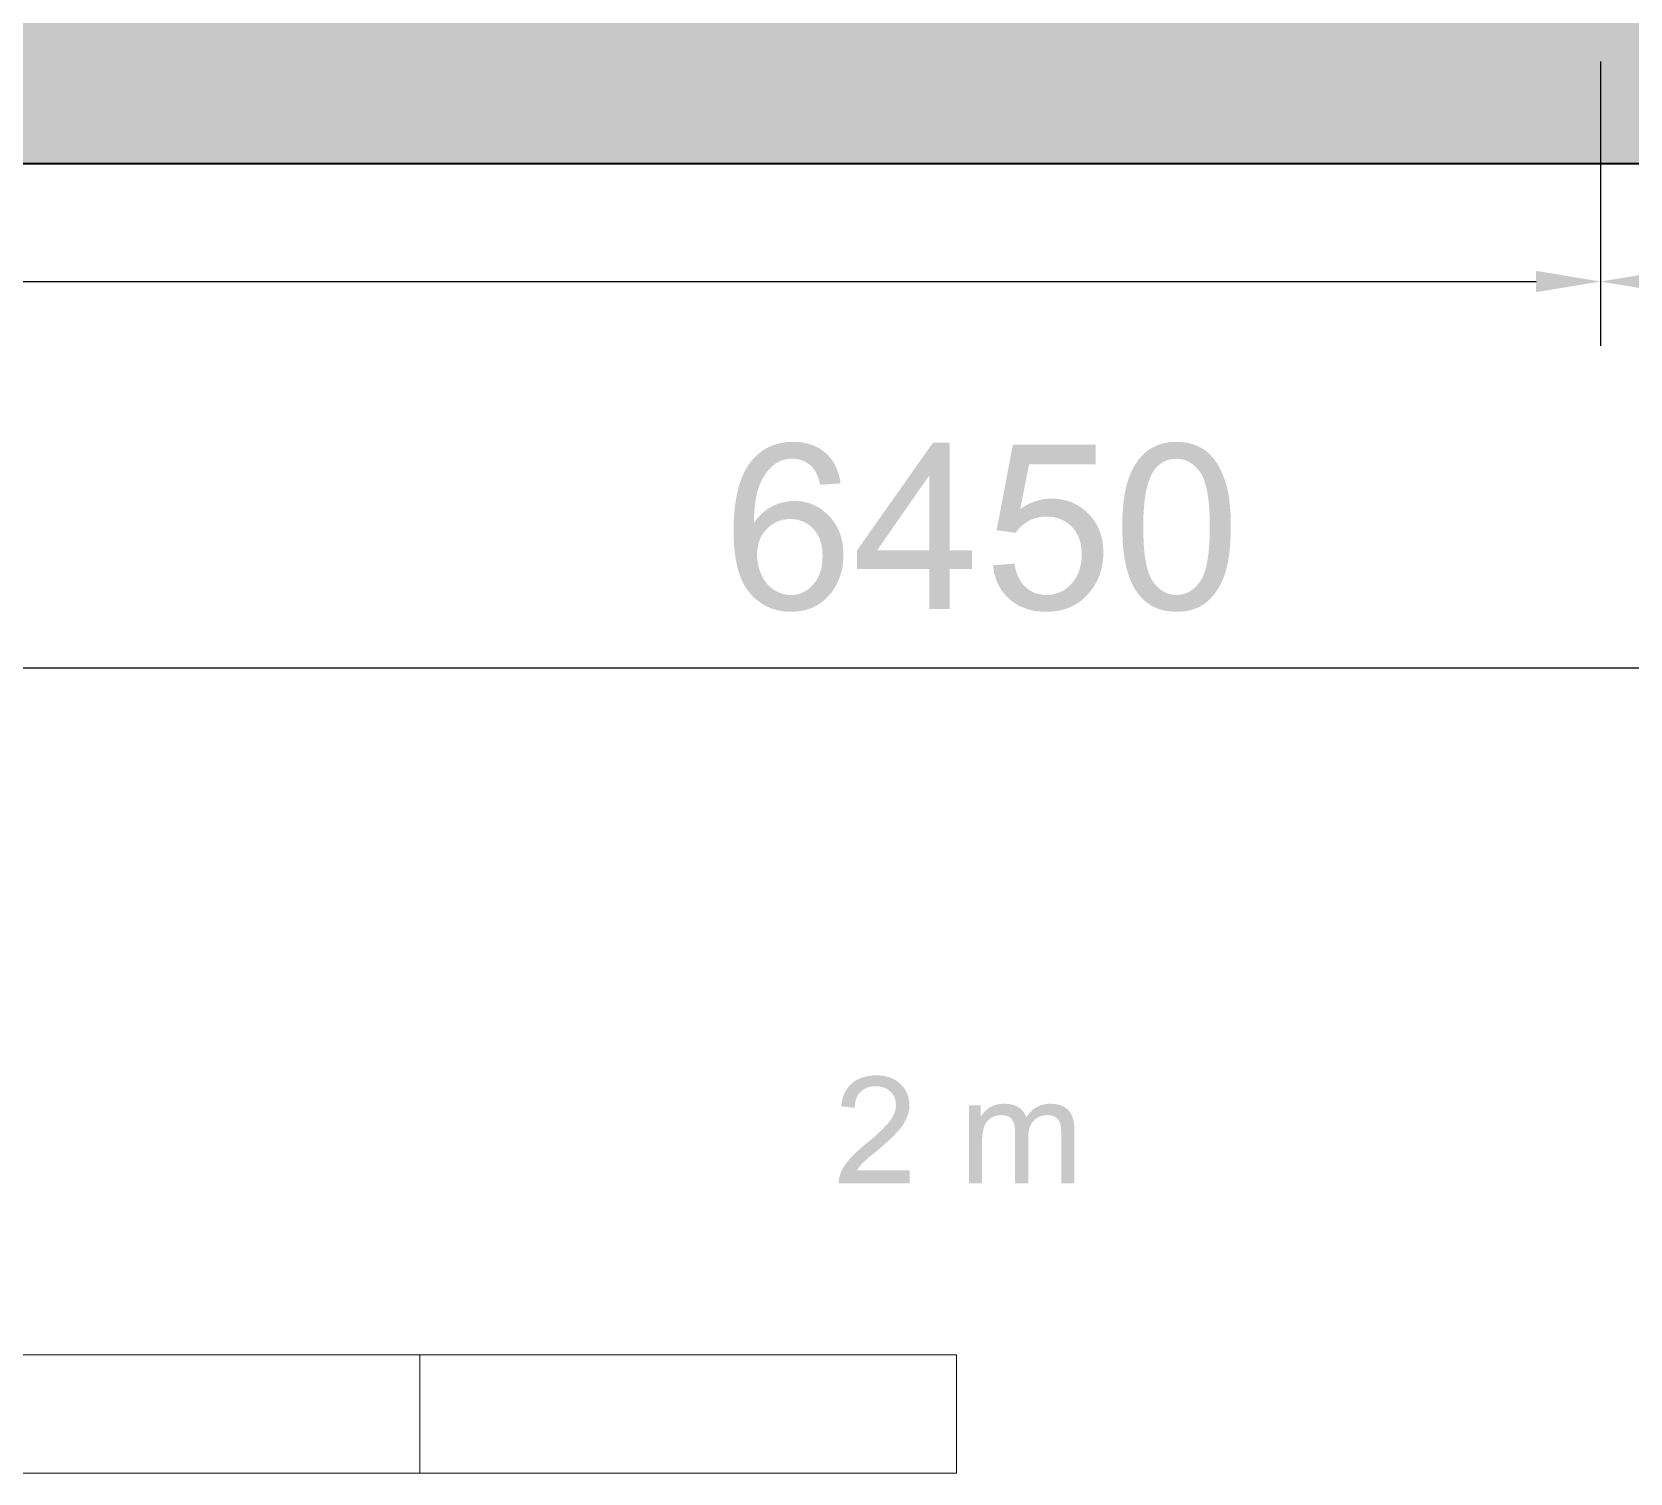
# Model space of a CAD drawing. Header units: millimetres. Extents: x -1336 to 24201, y -1370 to 16142.
# Drawn here: x 2339 to 3828, y -1370 to -28 of the extents above; entities that cross this region are included whole.
import ezdxf

# ---------------------------------------------------------------- set-up
doc = ezdxf.new("R2010")
doc.units = ezdxf.units.MM
for name, color, linetype, lineweight in [('A-ANNO-TEXT', 7, 'Continuous', 13), ('A-DIMS-MM', 7, 'Continuous', 13), ('A-ELEVATION', 7, 'Continuous', 13), ('A-WALL-EXIST', 7, 'Continuous', 35)]:
    doc.layers.add(name, color=color, linetype=linetype, lineweight=lineweight)

msp = doc.modelspace()

# ---------------------------------------------------------------- hatches: boundary and pattern name
at = {"layer": 'A-ANNO-TEXT'}
h = msp.add_hatch(color=7, dxfattribs=at)
h.paths.add_polyline_path([(3156.4, -1100), (3090.2, -1100), (3090.2, -1098.9), (3090.3, -1097.9), (3090.4, -1096.8), (3090.5, -1095.8), (3090.8, -1094.7), (3091, -1093.6), (3091.3, -1092.6), (3091.7, -1091.5), (3092, -1090.4), (3092.5, -1089.3), (3093, -1088.3), (3093.5, -1087.2), (3094.1, -1086.1), (3094.7, -1085), (3095.4, -1084), (3096.1, -1082.9), (3096.9, -1081.8), (3097.7, -1080.6), (3098.7, -1079.5), (3099.7, -1078.3), (3100.8, -1077), (3101.9, -1075.8), (3103.2, -1074.5), (3104.5, -1073.1), (3106, -1071.8), (3107.5, -1070.3), (3109, -1068.9), (3110.7, -1067.4), (3112.4, -1065.9), (3114.3, -1064.4), (3116.2, -1062.8), (3118.1, -1061.2), (3120.6, -1059.2), (3123, -1057.2), (3125.3, -1055.1), (3127.5, -1053.1), (3129.7, -1051), (3131.8, -1048.9), (3133.8, -1046.7), (3135.8, -1044.6), (3136.8, -1043.5), (3137.6, -1042.4), (3138.5, -1041.3), (3139.2, -1040.2), (3139.9, -1039.1), (3140.6, -1038), (3141.1, -1036.9), (3141.6, -1035.9), (3142.1, -1034.8), (3142.5, -1033.7), (3142.8, -1032.6), (3143.1, -1031.5), (3143.3, -1030.4), (3143.5, -1029.3), (3143.6, -1028.2), (3143.6, -1027.1), (3143.6, -1026.1), (3143.5, -1025.2), (3143.4, -1024.3), (3143.3, -1023.5), (3143.1, -1022.6), (3142.8, -1021.8), (3142.6, -1021), (3142.2, -1020.2), (3141.9, -1019.4), (3141.5, -1018.6), (3141.1, -1017.9), (3140.6, -1017.2), (3140.1, -1016.5), (3139.5, -1015.8), (3138.9, -1015.2), (3138.2, -1014.6), (3137.6, -1014), (3136.9, -1013.4), (3136.1, -1012.9), (3135.4, -1012.4), (3134.6, -1012), (3133.8, -1011.5), (3133, -1011.2), (3132.2, -1010.9), (3131.3, -1010.6), (3130.4, -1010.3), (3129.5, -1010.1), (3128.6, -1009.9), (3127.7, -1009.8), (3126.7, -1009.7), (3125.7, -1009.6), (3124.7, -1009.6), (3123.7, -1009.6), (3122.7, -1009.7), (3121.7, -1009.8), (3120.7, -1009.9), (3119.8, -1010.1), (3118.9, -1010.3), (3118, -1010.6), (3117.1, -1010.9), (3116.2, -1011.2), (3115.4, -1011.6), (3114.6, -1012), (3113.8, -1012.5), (3113, -1013), (3112.3, -1013.5), (3111.6, -1014.1), (3110.8, -1014.7), (3110.2, -1015.4), (3109.5, -1016), (3108.9, -1016.8), (3108.4, -1017.6), (3107.9, -1018.4), (3107.4, -1019.2), (3107, -1020.1), (3106.6, -1021), (3106.3, -1022), (3106, -1023), (3105.8, -1024.1), (3105.6, -1025.1), (3105.4, -1026.3), (3105.3, -1027.4), (3105.2, -1028.6), (3105.2, -1029.9), (3092.6, -1028.4), (3092.7, -1026.7), (3093, -1025), (3093.3, -1023.4), (3093.6, -1021.8), (3094, -1020.3), (3094.5, -1018.8), (3095, -1017.4), (3095.6, -1016), (3096.3, -1014.7), (3097, -1013.5), (3097.8, -1012.3), (3098.6, -1011.1), (3099.5, -1010), (3100.5, -1008.9), (3101.5, -1007.9), (3102.6, -1007), (3103.7, -1006.1), (3104.8, -1005.2), (3106, -1004.4), (3107.3, -1003.7), (3108.5, -1003), (3109.8, -1002.4), (3111.2, -1001.9), (3112.6, -1001.4), (3114, -1000.9), (3115.5, -1000.6), (3116.9, -1000.2), (3118.5, -1000), (3120, -999.8), (3121.6, -999.6), (3123.3, -999.6), (3125, -999.5), (3126.8, -999.6), (3128.5, -999.6), (3130.3, -999.8), (3131.9, -1000), (3133.5, -1000.3), (3135.1, -1000.7), (3136.6, -1001.1), (3138.1, -1001.6), (3139.5, -1002.1), (3140.8, -1002.7), (3142.1, -1003.4), (3143.4, -1004.1), (3144.6, -1004.9), (3145.8, -1005.8), (3146.9, -1006.7), (3147.9, -1007.7), (3148.9, -1008.7), (3149.8, -1009.8), (3150.7, -1010.8), (3151.5, -1012), (3152.3, -1013.1), (3152.9, -1014.3), (3153.5, -1015.5), (3154.1, -1016.7), (3154.6, -1017.9), (3155, -1019.2), (3155.3, -1020.5), (3155.6, -1021.8), (3155.9, -1023.1), (3156, -1024.5), (3156.1, -1025.9), (3156.1, -1027.4), (3156.1, -1028.6), (3156, -1029.8), (3155.9, -1031), (3155.7, -1032.2), (3155.5, -1033.4), (3155.2, -1034.6), (3154.8, -1035.8), (3154.4, -1037), (3153.9, -1038.2), (3153.4, -1039.5), (3152.9, -1040.7), (3152.2, -1041.9), (3151.6, -1043.1), (3150.8, -1044.4), (3150.1, -1045.6), (3149.2, -1046.8), (3148.3, -1048.1), (3147.3, -1049.4), (3146.1, -1050.8), (3144.9, -1052.2), (3143.5, -1053.6), (3142.1, -1055.2), (3140.5, -1056.7), (3138.9, -1058.3), (3137.1, -1060), (3135.2, -1061.7), (3133.2, -1063.5), (3131.1, -1065.4), (3128.9, -1067.2), (3126.6, -1069.2), (3124.2, -1071.2), (3121.6, -1073.2), (3120.3, -1074.3), (3119, -1075.3), (3117.8, -1076.4), (3116.7, -1077.4), (3115.6, -1078.4), (3114.5, -1079.4), (3113.5, -1080.3), (3112.6, -1081.3), (3111.7, -1082.2), (3110.9, -1083.1), (3110.2, -1084), (3109.5, -1084.8), (3108.8, -1085.7), (3108.2, -1086.5), (3107.7, -1087.3), (3107.2, -1088.1), (3156.4, -1088.1), (3156.4, -1100)])
h.paths.add_polyline_path([(3309.8, -1100), (3297.5, -1100), (3297.5, -1054.3), (3297.5, -1053.1), (3297.5, -1051.9), (3297.4, -1050.7), (3297.4, -1049.6), (3297.3, -1048.6), (3297.2, -1047.6), (3297, -1046.6), (3296.9, -1045.7), (3296.7, -1044.8), (3296.4, -1043.9), (3296, -1043.1), (3295.6, -1042.3), (3295.2, -1041.5), (3294.6, -1040.8), (3294, -1040), (3293.3, -1039.3), (3292.6, -1038.7), (3291.7, -1038.1), (3290.8, -1037.6), (3289.7, -1037.3), (3288.6, -1037), (3287.3, -1036.7), (3286, -1036.6), (3284.5, -1036.6), (3283.6, -1036.6), (3282.7, -1036.6), (3281.9, -1036.7), (3281, -1036.9), (3280.2, -1037.1), (3279.4, -1037.3), (3278.6, -1037.5), (3277.8, -1037.8), (3277, -1038.2), (3276.3, -1038.5), (3275.5, -1038.9), (3274.8, -1039.4), (3274.1, -1039.9), (3273.4, -1040.4), (3272.7, -1041), (3272, -1041.6), (3271.4, -1042.3), (3270.8, -1043), (3270.2, -1043.7), (3269.7, -1044.5), (3269.3, -1045.4), (3268.8, -1046.3), (3268.4, -1047.2), (3268.1, -1048.2), (3267.8, -1049.3), (3267.5, -1050.4), (3267.3, -1051.5), (3267.1, -1052.7), (3267, -1054), (3266.9, -1055.2), (3266.8, -1056.6), (3266.8, -1058), (3266.8, -1100), (3254.5, -1100), (3254.5, -1052.9), (3254.5, -1051.8), (3254.5, -1050.7), (3254.4, -1049.6), (3254.3, -1048.6), (3254.2, -1047.6), (3254, -1046.7), (3253.9, -1045.8), (3253.7, -1045), (3253.5, -1044.2), (3253.2, -1043.5), (3252.9, -1042.8), (3252.6, -1042.2), (3252.3, -1041.6), (3252, -1041), (3251.6, -1040.5), (3251.2, -1040), (3250.3, -1039.2), (3249.4, -1038.5), (3248.3, -1037.9), (3247.2, -1037.4), (3246, -1037.1), (3244.7, -1036.8), (3243.3, -1036.6), (3241.8, -1036.6), (3240.8, -1036.6), (3239.9, -1036.6), (3238.9, -1036.8), (3238, -1036.9), (3237.1, -1037.1), (3236.3, -1037.3), (3235.4, -1037.6), (3234.6, -1037.9), (3233.8, -1038.3), (3233, -1038.7), (3232.3, -1039.1), (3231.5, -1039.6), (3230.8, -1040.2), (3230.1, -1040.7), (3229.5, -1041.4), (3228.8, -1042), (3228.2, -1042.7), (3227.6, -1043.5), (3227.1, -1044.4), (3226.6, -1045.3), (3226.1, -1046.4), (3225.7, -1047.4), (3225.3, -1048.6), (3225, -1049.8), (3224.7, -1051.2), (3224.5, -1052.5), (3224.2, -1054), (3224.1, -1055.5), (3223.9, -1057.1), (3223.8, -1058.8), (3223.8, -1060.6), (3223.7, -1062.4), (3223.7, -1100), (3211.5, -1100), (3211.5, -1027.6), (3222.5, -1027.6), (3222.5, -1037.7), (3222.8, -1037.7), (3223.7, -1036.3), (3224.7, -1035), (3225.8, -1033.7), (3226.9, -1032.6), (3228.1, -1031.5), (3229.3, -1030.6), (3230.5, -1029.7), (3231.9, -1028.9), (3233.3, -1028.2), (3234.7, -1027.6), (3236.2, -1027.1), (3237.7, -1026.7), (3239.3, -1026.4), (3241, -1026.2), (3242.7, -1026), (3244.4, -1026), (3246.4, -1026), (3248.2, -1026.2), (3250, -1026.4), (3251.7, -1026.8), (3253.3, -1027.2), (3254.8, -1027.8), (3256.2, -1028.4), (3257.5, -1029.2), (3258.8, -1030), (3259.9, -1030.9), (3261, -1032), (3262, -1033.1), (3262.9, -1034.4), (3263.7, -1035.7), (3264.4, -1037.1), (3265, -1038.7), (3266, -1037.1), (3267.1, -1035.7), (3268.2, -1034.4), (3269.4, -1033.1), (3270.6, -1032), (3271.9, -1030.9), (3273.2, -1030), (3274.6, -1029.2), (3276, -1028.4), (3277.5, -1027.8), (3279, -1027.2), (3280.6, -1026.8), (3282.2, -1026.4), (3283.8, -1026.2), (3285.6, -1026), (3287.3, -1026), (3288.7, -1026), (3290, -1026.1), (3291.3, -1026.2), (3292.6, -1026.4), (3293.8, -1026.6), (3295, -1026.8), (3296.1, -1027.2), (3297.2, -1027.5), (3298.2, -1027.9), (3299.2, -1028.4), (3300.1, -1028.9), (3301, -1029.4), (3301.9, -1030), (3302.7, -1030.6), (3303.5, -1031.3), (3304.2, -1032.1), (3304.9, -1032.8), (3305.5, -1033.7), (3306.1, -1034.6), (3306.7, -1035.5), (3307.2, -1036.4), (3307.6, -1037.5), (3308, -1038.5), (3308.4, -1039.6), (3308.7, -1040.8), (3309, -1042), (3309.3, -1043.3), (3309.5, -1044.6), (3309.6, -1045.9), (3309.7, -1047.3), (3309.8, -1048.8), (3309.8, -1050.3), (3309.8, -1100)])
at = {"layer": 'A-DIMS-MM'}
h = msp.add_hatch(color=7, dxfattribs=at)
h.paths.add_polyline_path([(3091.9, -448), (3073, -449.4), (3072.6, -448.1), (3072.3, -446.7), (3071.9, -445.5), (3071.6, -444.2), (3071.2, -443), (3070.8, -441.9), (3070.3, -440.8), (3069.9, -439.8), (3069.4, -438.8), (3069, -437.8), (3068.5, -436.9), (3068, -436.1), (3067.4, -435.3), (3066.9, -434.5), (3066.3, -433.8), (3065.8, -433.2), (3064.8, -432.2), (3063.8, -431.2), (3062.8, -430.4), (3061.7, -429.6), (3060.6, -428.9), (3059.5, -428.2), (3058.3, -427.6), (3057.2, -427), (3056, -426.6), (3054.7, -426.2), (3053.5, -425.8), (3052.2, -425.5), (3050.9, -425.3), (3049.5, -425.1), (3048.1, -425), (3046.7, -425), (3045.6, -425), (3044.5, -425.1), (3043.4, -425.2), (3042.3, -425.3), (3041.3, -425.5), (3040.2, -425.7), (3039.2, -426), (3038.2, -426.3), (3037.2, -426.6), (3036.2, -427), (3035.3, -427.4), (3034.3, -427.9), (3033.4, -428.4), (3032.5, -428.9), (3031.6, -429.5), (3030.8, -430.1), (3029.7, -430.9), (3028.6, -431.8), (3027.5, -432.8), (3026.5, -433.7), (3025.5, -434.8), (3024.6, -435.9), (3023.6, -437), (3022.7, -438.2), (3021.9, -439.4), (3021, -440.6), (3020.2, -442), (3019.4, -443.3), (3018.7, -444.7), (3018, -446.2), (3017.3, -447.7), (3016.6, -449.2), (3016, -450.8), (3015.4, -452.5), (3014.8, -454.3), (3014.3, -456.2), (3013.9, -458.1), (3013.4, -460.2), (3013, -462.3), (3012.7, -464.5), (3012.4, -466.8), (3012.1, -469.1), (3011.8, -471.6), (3011.6, -474.1), (3011.5, -476.7), (3011.3, -479.4), (3011.3, -482.2), (3011.2, -485.1), (3012.1, -483.8), (3013, -482.5), (3013.9, -481.3), (3014.8, -480.2), (3015.8, -479.1), (3016.8, -478), (3017.8, -476.9), (3018.9, -475.9), (3019.9, -475), (3021, -474.1), (3022.1, -473.2), (3023.2, -472.4), (3024.4, -471.6), (3025.6, -470.9), (3026.8, -470.2), (3028, -469.5), (3029.3, -468.9), (3030.5, -468.3), (3031.8, -467.8), (3033.1, -467.3), (3034.3, -466.8), (3035.6, -466.4), (3036.9, -466.1), (3038.2, -465.7), (3039.5, -465.4), (3040.8, -465.2), (3042.1, -464.9), (3043.5, -464.8), (3044.8, -464.6), (3046.1, -464.5), (3047.5, -464.5), (3048.9, -464.5), (3051.2, -464.5), (3053.5, -464.7), (3055.8, -464.9), (3058, -465.3), (3060.2, -465.8), (3062.3, -466.4), (3064.4, -467.1), (3066.5, -468), (3068.5, -468.9), (3070.4, -469.9), (3072.3, -471.1), (3074.2, -472.3), (3076, -473.7), (3077.8, -475.2), (3079.6, -476.8), (3081.3, -478.5), (3082.9, -480.2), (3084.4, -482.1), (3085.8, -484), (3087.1, -486), (3088.3, -488), (3089.4, -490.1), (3090.4, -492.3), (3091.3, -494.5), (3092.1, -496.8), (3092.8, -499.2), (3093.3, -501.6), (3093.8, -504.1), (3094.2, -506.6), (3094.4, -509.2), (3094.6, -511.9), (3094.6, -514.7), (3094.6, -516.5), (3094.5, -518.3), (3094.4, -520.1), (3094.2, -521.8), (3094, -523.6), (3093.8, -525.3), (3093.4, -527), (3093.1, -528.7), (3092.6, -530.4), (3092.2, -532.1), (3091.7, -533.8), (3091.1, -535.4), (3090.5, -537), (3089.8, -538.6), (3089.1, -540.2), (3088.3, -541.8), (3087.5, -543.3), (3086.7, -544.8), (3085.8, -546.3), (3084.9, -547.7), (3084, -549), (3083, -550.4), (3081.9, -551.6), (3080.9, -552.9), (3079.8, -554), (3078.6, -555.2), (3077.5, -556.2), (3076.3, -557.3), (3075, -558.3), (3073.7, -559.2), (3072.4, -560.1), (3071.1, -561), (3069.7, -561.8), (3068.3, -562.5), (3066.8, -563.2), (3065.4, -563.9), (3063.9, -564.5), (3062.4, -565), (3060.9, -565.5), (3059.3, -566), (3057.8, -566.4), (3056.2, -566.7), (3054.5, -567), (3052.9, -567.2), (3051.2, -567.4), (3049.5, -567.5), (3047.8, -567.6), (3046.1, -567.6), (3043.2, -567.6), (3040.3, -567.4), (3037.5, -567), (3034.8, -566.5), (3032.1, -565.9), (3029.5, -565.2), (3027, -564.3), (3024.5, -563.3), (3022.1, -562.1), (3019.8, -560.8), (3017.5, -559.4), (3015.4, -557.8), (3013.2, -556.1), (3011.2, -554.2), (3009.2, -552.3), (3007.3, -550.1), (3006.4, -549), (3005.5, -547.9), (3004.6, -546.7), (3003.8, -545.4), (3003, -544.1), (3002.2, -542.8), (3001.5, -541.4), (3000.7, -540), (3000, -538.5), (2999.4, -537), (2998.8, -535.4), (2998.2, -533.8), (2997.6, -532.2), (2997, -530.5), (2996.5, -528.8), (2996, -527), (2995.6, -525.2), (2995.2, -523.3), (2994.8, -521.4), (2994.4, -519.4), (2994.1, -517.4), (2993.8, -515.4), (2993.5, -513.3), (2993.2, -511.1), (2993, -509), (2992.8, -506.7), (2992.7, -504.5), (2992.5, -502.2), (2992.4, -499.8), (2992.3, -497.4), (2992.3, -495), (2992.3, -492.5), (2992.3, -489.7), (2992.4, -486.9), (2992.4, -484.3), (2992.5, -481.6), (2992.7, -479), (2992.9, -476.5), (2993.1, -474), (2993.3, -471.5), (2993.6, -469.1), (2993.9, -466.8), (2994.3, -464.5), (2994.6, -462.2), (2995, -460), (2995.5, -457.8), (2995.9, -455.7), (2996.4, -453.7), (2997, -451.6), (2997.5, -449.7), (2998.1, -447.8), (2998.8, -445.9), (2999.4, -444.1), (3000.1, -442.3), (3000.9, -440.5), (3001.6, -438.9), (3002.4, -437.2), (3003.2, -435.6), (3004.1, -434.1), (3005, -432.6), (3005.9, -431.2), (3006.9, -429.8), (3007.9, -428.4), (3008.9, -427.1), (3010.7, -425), (3012.7, -423), (3014.7, -421.1), (3016.8, -419.4), (3018.9, -417.8), (3021.2, -416.3), (3023.5, -415), (3025.9, -413.8), (3028.4, -412.8), (3030.9, -411.9), (3033.6, -411.1), (3036.3, -410.5), (3039.1, -410), (3041.9, -409.6), (3044.9, -409.4), (3047.9, -409.4), (3050.2, -409.4), (3052.4, -409.5), (3054.5, -409.7), (3056.6, -410), (3058.7, -410.4), (3060.7, -410.8), (3062.6, -411.3), (3064.5, -411.9), (3066.4, -412.6), (3068.2, -413.4), (3069.9, -414.2), (3071.6, -415.1), (3073.3, -416.1), (3074.9, -417.2), (3076.4, -418.4), (3077.9, -419.6), (3079.3, -420.9), (3080.7, -422.3), (3081.9, -423.7), (3083.1, -425.2), (3084.3, -426.8), (3085.3, -428.4), (3086.3, -430.1), (3087.2, -431.8), (3088.1, -433.6), (3088.8, -435.5), (3089.5, -437.4), (3090.1, -439.4), (3090.7, -441.5), (3091.2, -443.6), (3091.6, -445.7), (3091.9, -448)])
h.paths.add_polyline_path([(3014.2, -514.8), (3014.2, -517.2), (3014.4, -519.6), (3014.8, -522), (3015.2, -524.4), (3015.8, -526.7), (3016.5, -529.1), (3017.4, -531.3), (3018.4, -533.6), (3018.9, -534.7), (3019.4, -535.8), (3020, -536.8), (3020.6, -537.8), (3021.3, -538.8), (3022, -539.7), (3022.6, -540.6), (3023.4, -541.5), (3024.1, -542.4), (3024.9, -543.2), (3025.7, -543.9), (3026.5, -544.7), (3027.3, -545.4), (3028.2, -546), (3029.1, -546.7), (3030, -547.3), (3031.9, -548.4), (3033.8, -549.3), (3035.8, -550.2), (3037.7, -550.8), (3039.7, -551.3), (3041.7, -551.7), (3043.7, -551.9), (3045.8, -552), (3047.3, -552), (3048.7, -551.8), (3050.2, -551.7), (3051.6, -551.4), (3053, -551), (3054.4, -550.6), (3055.7, -550.1), (3057, -549.6), (3058.3, -548.9), (3059.5, -548.2), (3060.8, -547.4), (3062, -546.5), (3063.1, -545.6), (3064.3, -544.5), (3065.4, -543.4), (3066.5, -542.3), (3067.6, -541), (3068.5, -539.7), (3069.5, -538.4), (3070.3, -537), (3071.1, -535.5), (3071.8, -534), (3072.4, -532.4), (3073, -530.8), (3073.5, -529.1), (3074, -527.4), (3074.3, -525.6), (3074.6, -523.8), (3074.9, -521.9), (3075, -519.9), (3075.1, -517.9), (3075.2, -515.8), (3075.1, -513.9), (3075, -511.9), (3074.9, -510), (3074.6, -508.2), (3074.3, -506.5), (3074, -504.7), (3073.5, -503.1), (3073, -501.5), (3072.5, -499.9), (3071.8, -498.4), (3071.1, -497), (3070.4, -495.6), (3069.5, -494.2), (3068.6, -492.9), (3067.7, -491.7), (3066.6, -490.5), (3065.5, -489.4), (3064.4, -488.3), (3063.2, -487.4), (3062.1, -486.5), (3060.8, -485.6), (3059.6, -484.9), (3058.3, -484.2), (3056.9, -483.6), (3055.6, -483), (3054.2, -482.6), (3052.7, -482.2), (3051.3, -481.8), (3049.8, -481.6), (3048.2, -481.4), (3046.7, -481.3), (3045, -481.3), (3043.5, -481.3), (3041.9, -481.4), (3040.3, -481.6), (3038.8, -481.8), (3037.4, -482.2), (3035.9, -482.6), (3034.5, -483), (3033.1, -483.6), (3031.8, -484.2), (3030.5, -484.9), (3029.2, -485.6), (3027.9, -486.5), (3026.7, -487.4), (3025.5, -488.3), (3024.3, -489.4), (3023.2, -490.5), (3022.1, -491.7), (3021.1, -492.9), (3020.1, -494.2), (3019.2, -495.5), (3018.4, -496.9), (3017.7, -498.3), (3017, -499.7), (3016.4, -501.2), (3015.9, -502.7), (3015.4, -504.3), (3015.1, -506), (3014.7, -507.6), (3014.5, -509.4), (3014.3, -511.1), (3014.2, -512.9), (3014.2, -514.8)])
h.paths.add_polyline_path([(3174.6, -565), (3174.6, -527.9), (3107.3, -527.9), (3107.3, -510.4), (3178.1, -410), (3193.6, -410), (3193.6, -510.4), (3214.5, -510.4), (3214.5, -527.9), (3193.6, -527.9), (3193.6, -565), (3174.6, -565)])
h.paths.add_polyline_path([(3174.6, -510.4), (3174.6, -440.6), (3126, -510.4), (3174.6, -510.4)])
h.paths.add_polyline_path([(3234, -524.4), (3254, -522.7), (3254.3, -524.5), (3254.6, -526.2), (3255, -527.9), (3255.4, -529.6), (3255.9, -531.1), (3256.5, -532.6), (3257, -534.1), (3257.7, -535.5), (3258.3, -536.8), (3259, -538.1), (3259.8, -539.3), (3260.6, -540.5), (3261.5, -541.6), (3262.3, -542.7), (3263.3, -543.7), (3264.3, -544.6), (3265.3, -545.5), (3266.4, -546.4), (3267.4, -547.1), (3268.5, -547.9), (3269.7, -548.5), (3270.8, -549.1), (3272, -549.7), (3273.2, -550.2), (3274.4, -550.6), (3275.7, -551), (3277, -551.3), (3278.3, -551.5), (3279.6, -551.7), (3281, -551.9), (3282.4, -552), (3283.8, -552), (3285.5, -552), (3287.2, -551.8), (3288.8, -551.6), (3290.4, -551.3), (3292, -551), (3293.5, -550.5), (3295, -550), (3296.5, -549.4), (3297.9, -548.7), (3299.3, -547.9), (3300.7, -547.1), (3302, -546.2), (3303.3, -545.2), (3304.6, -544.1), (3305.8, -542.9), (3307, -541.6), (3308.2, -540.3), (3309.3, -538.9), (3310.3, -537.5), (3311.2, -536), (3312.1, -534.5), (3312.8, -532.9), (3313.6, -531.3), (3314.2, -529.6), (3314.7, -527.8), (3315.2, -526), (3315.6, -524.2), (3316, -522.3), (3316.2, -520.3), (3316.4, -518.3), (3316.5, -516.3), (3316.6, -514.1), (3316.5, -512.1), (3316.4, -510.2), (3316.2, -508.3), (3316, -506.4), (3315.7, -504.6), (3315.3, -502.9), (3314.8, -501.2), (3314.3, -499.6), (3313.7, -498), (3313, -496.5), (3312.2, -495), (3311.4, -493.6), (3310.5, -492.2), (3309.6, -490.9), (3308.5, -489.7), (3307.4, -488.5), (3306.3, -487.3), (3305, -486.2), (3303.8, -485.3), (3302.5, -484.3), (3301.1, -483.5), (3299.8, -482.7), (3298.3, -482), (3296.9, -481.4), (3295.3, -480.8), (3293.8, -480.4), (3292.2, -480), (3290.5, -479.6), (3288.8, -479.4), (3287.1, -479.2), (3285.3, -479.1), (3283.5, -479), (3281.2, -479.1), (3279, -479.3), (3276.8, -479.6), (3274.7, -480.1), (3272.7, -480.7), (3270.7, -481.4), (3268.7, -482.2), (3266.9, -483.2), (3265.1, -484.3), (3263.4, -485.5), (3261.8, -486.7), (3260.3, -488), (3258.9, -489.4), (3257.6, -490.9), (3256.3, -492.4), (3255.2, -494.1), (3237.4, -491.7), (3252.4, -412.1), (3329.5, -412.1), (3329.5, -430.3), (3267.6, -430.3), (3259.3, -472), (3261, -470.8), (3262.8, -469.7), (3264.5, -468.7), (3266.3, -467.7), (3268.1, -466.8), (3269.9, -466), (3271.7, -465.3), (3273.6, -464.7), (3275.4, -464.1), (3277.2, -463.6), (3279.1, -463.2), (3281, -462.8), (3282.8, -462.6), (3284.7, -462.4), (3286.6, -462.3), (3288.5, -462.2), (3291.1, -462.3), (3293.5, -462.5), (3295.9, -462.7), (3298.3, -463.1), (3300.6, -463.6), (3302.9, -464.2), (3305.1, -464.9), (3307.3, -465.7), (3309.4, -466.7), (3311.4, -467.7), (3313.5, -468.9), (3315.4, -470.1), (3317.3, -471.5), (3319.2, -473), (3321, -474.6), (3322.8, -476.3), (3324.5, -478.1), (3326.1, -479.9), (3327.5, -481.8), (3328.9, -483.8), (3330.2, -485.9), (3331.3, -488), (3332.3, -490.1), (3333.3, -492.4), (3334.1, -494.7), (3334.8, -497), (3335.4, -499.4), (3335.9, -501.9), (3336.3, -504.4), (3336.5, -507.1), (3336.7, -509.7), (3336.8, -512.5), (3336.7, -515.1), (3336.6, -517.6), (3336.3, -520.1), (3336, -522.6), (3335.6, -525), (3335, -527.4), (3334.4, -529.8), (3333.7, -532.1), (3332.9, -534.3), (3332, -536.5), (3331, -538.7), (3329.9, -540.8), (3328.7, -542.9), (3327.4, -544.9), (3326, -546.9), (3324.5, -548.8), (3323.5, -550), (3322.6, -551.1), (3321.6, -552.2), (3320.6, -553.2), (3319.6, -554.2), (3318.5, -555.2), (3317.4, -556.2), (3316.4, -557.1), (3315.2, -557.9), (3314.1, -558.7), (3313, -559.5), (3311.8, -560.3), (3310.6, -561), (3309.4, -561.7), (3308.1, -562.3), (3306.9, -562.9), (3305.6, -563.5), (3304.3, -564), (3302.9, -564.5), (3301.6, -565), (3300.2, -565.4), (3298.8, -565.8), (3297.4, -566.2), (3296, -566.5), (3294.6, -566.7), (3293.1, -567), (3291.6, -567.2), (3290.1, -567.3), (3288.5, -567.5), (3287, -567.6), (3285.4, -567.6), (3283.8, -567.6), (3281.2, -567.6), (3278.6, -567.5), (3276.1, -567.2), (3273.7, -566.9), (3271.3, -566.5), (3269, -566), (3266.8, -565.4), (3264.6, -564.7), (3262.5, -563.9), (3260.4, -563), (3258.4, -562), (3256.4, -561), (3254.6, -559.8), (3252.7, -558.6), (3251, -557.2), (3249.3, -555.8), (3247.6, -554.3), (3246.1, -552.7), (3244.7, -551.1), (3243.3, -549.4), (3242, -547.6), (3240.8, -545.8), (3239.8, -544), (3238.8, -542), (3237.8, -540), (3237, -538), (3236.3, -535.9), (3235.7, -533.7), (3235.1, -531.5), (3234.6, -529.2), (3234.3, -526.8), (3234, -524.4)])
h.paths.add_polyline_path([(3354.4, -488.6), (3354.4, -485.2), (3354.5, -481.9), (3354.6, -478.6), (3354.8, -475.5), (3355, -472.4), (3355.2, -469.4), (3355.5, -466.6), (3355.8, -463.8), (3356.2, -461), (3356.6, -458.4), (3357.1, -455.8), (3357.6, -453.4), (3358.1, -451), (3358.7, -448.7), (3359.4, -446.4), (3360.1, -444.3), (3360.8, -442.2), (3361.6, -440.2), (3362.4, -438.3), (3363.2, -436.4), (3364.1, -434.6), (3365.1, -432.8), (3366.1, -431.1), (3367.1, -429.5), (3368.2, -427.9), (3369.3, -426.4), (3370.4, -424.9), (3371.6, -423.5), (3372.9, -422.1), (3374.2, -420.9), (3375.5, -419.6), (3376.9, -418.5), (3378.3, -417.4), (3379.8, -416.3), (3381.3, -415.4), (3382.8, -414.5), (3384.4, -413.7), (3386.1, -412.9), (3387.7, -412.2), (3389.5, -411.6), (3391.3, -411.1), (3393.1, -410.6), (3394.9, -410.3), (3396.9, -409.9), (3398.8, -409.7), (3400.8, -409.5), (3402.9, -409.4), (3405, -409.4), (3406.5, -409.4), (3408, -409.4), (3409.5, -409.5), (3411, -409.7), (3412.5, -409.9), (3413.9, -410.1), (3415.3, -410.3), (3416.7, -410.6), (3418, -411), (3419.3, -411.3), (3420.7, -411.7), (3421.9, -412.2), (3423.2, -412.7), (3424.4, -413.2), (3425.7, -413.8), (3426.8, -414.4), (3428, -415), (3429.1, -415.7), (3430.3, -416.4), (3431.3, -417.2), (3432.4, -418), (3433.4, -418.8), (3434.4, -419.6), (3435.4, -420.5), (3436.4, -421.4), (3437.3, -422.4), (3438.2, -423.4), (3439.1, -424.4), (3440, -425.5), (3440.8, -426.6), (3441.6, -427.7), (3442.4, -428.9), (3443.9, -431.3), (3445.3, -433.9), (3446.6, -436.5), (3447.9, -439.4), (3449, -442.3), (3450.1, -445.4), (3451.1, -448.6), (3452, -451.9), (3452.4, -453.7), (3452.8, -455.5), (3453.2, -457.3), (3453.5, -459.3), (3453.8, -461.3), (3454.1, -463.4), (3454.4, -465.6), (3454.6, -467.9), (3454.8, -470.2), (3455, -472.6), (3455.2, -475.1), (3455.3, -477.6), (3455.4, -480.2), (3455.4, -482.9), (3455.5, -485.7), (3455.5, -488.6), (3455.5, -491.9), (3455.4, -495.2), (3455.3, -498.4), (3455.1, -501.5), (3454.9, -504.6), (3454.7, -507.5), (3454.4, -510.4), (3454.1, -513.2), (3453.7, -515.9), (3453.3, -518.5), (3452.8, -521.1), (3452.3, -523.6), (3451.8, -525.9), (3451.2, -528.2), (3450.6, -530.5), (3449.9, -532.6), (3449.2, -534.7), (3448.4, -536.7), (3447.6, -538.6), (3446.7, -540.5), (3445.8, -542.3), (3444.9, -544.1), (3443.9, -545.8), (3442.9, -547.4), (3441.8, -549), (3440.7, -550.6), (3439.6, -552), (3438.4, -553.4), (3437.1, -554.8), (3435.8, -556.1), (3434.5, -557.3), (3433.1, -558.5), (3431.7, -559.6), (3430.2, -560.6), (3428.7, -561.6), (3427.2, -562.5), (3425.6, -563.3), (3423.9, -564.1), (3422.2, -564.7), (3420.5, -565.4), (3418.7, -565.9), (3416.9, -566.4), (3415, -566.8), (3413.1, -567.1), (3411.1, -567.3), (3409.1, -567.5), (3407.1, -567.6), (3405, -567.6), (3402.2, -567.6), (3399.5, -567.4), (3396.9, -567.1), (3394.3, -566.6), (3391.9, -566.1), (3389.5, -565.4), (3387.2, -564.6), (3384.9, -563.6), (3382.8, -562.6), (3380.7, -561.4), (3378.7, -560), (3376.7, -558.6), (3374.9, -557), (3373.1, -555.3), (3371.4, -553.5), (3369.7, -551.6), (3368.8, -550.3), (3367.9, -549.1), (3367, -547.7), (3366.2, -546.4), (3365.3, -544.9), (3364.5, -543.5), (3363.8, -541.9), (3363, -540.4), (3362.3, -538.8), (3361.7, -537.1), (3361, -535.4), (3360.4, -533.6), (3359.8, -531.8), (3359.3, -530), (3358.7, -528.1), (3358.2, -526.1), (3357.8, -524.2), (3357.3, -522.1), (3356.9, -520), (3356.6, -517.9), (3356.2, -515.7), (3355.9, -513.5), (3355.6, -511.2), (3355.4, -508.9), (3355.1, -506.5), (3355, -504.1), (3354.8, -501.6), (3354.7, -499.1), (3354.5, -496.5), (3354.5, -493.9), (3354.4, -491.3), (3354.4, -488.6)])
h.paths.add_polyline_path([(3374, -488.6), (3374, -490.9), (3374, -493.2), (3374.1, -495.5), (3374.1, -497.7), (3374.2, -499.9), (3374.3, -502), (3374.4, -504), (3374.5, -506), (3374.7, -508), (3374.8, -509.9), (3375, -511.8), (3375.2, -513.6), (3375.4, -515.4), (3375.7, -517.1), (3375.9, -518.7), (3376.2, -520.3), (3376.5, -521.9), (3376.8, -523.4), (3377.1, -524.9), (3377.5, -526.3), (3377.8, -527.7), (3378.2, -529), (3378.6, -530.2), (3379, -531.4), (3379.4, -532.6), (3379.9, -533.7), (3380.3, -534.8), (3380.8, -535.8), (3381.3, -536.8), (3381.8, -537.7), (3382.4, -538.5), (3382.9, -539.4), (3384, -540.9), (3385.2, -542.3), (3386.4, -543.7), (3387.6, -544.9), (3388.9, -546), (3390.2, -547.1), (3391.5, -548), (3392.9, -548.8), (3394.3, -549.6), (3395.7, -550.2), (3397.2, -550.8), (3398.7, -551.2), (3400.2, -551.6), (3401.7, -551.8), (3403.3, -551.9), (3405, -552), (3406.6, -551.9), (3408.2, -551.8), (3409.7, -551.5), (3411.2, -551.2), (3412.7, -550.8), (3414.2, -550.2), (3415.6, -549.6), (3417, -548.8), (3418.4, -548), (3419.7, -547), (3421, -546), (3422.3, -544.9), (3423.5, -543.6), (3424.7, -542.3), (3425.9, -540.8), (3427, -539.3), (3427.5, -538.5), (3428.1, -537.6), (3428.6, -536.7), (3429.1, -535.7), (3429.6, -534.7), (3430, -533.7), (3430.5, -532.5), (3430.9, -531.4), (3431.3, -530.2), (3431.7, -528.9), (3432.1, -527.6), (3432.4, -526.2), (3432.8, -524.8), (3433.1, -523.3), (3433.4, -521.8), (3433.7, -520.3), (3434, -518.7), (3434.2, -517), (3434.5, -515.3), (3434.7, -513.5), (3434.9, -511.7), (3435.1, -509.9), (3435.2, -508), (3435.4, -506), (3435.5, -504), (3435.6, -501.9), (3435.7, -499.8), (3435.8, -497.7), (3435.9, -495.5), (3435.9, -493.2), (3435.9, -490.9), (3435.9, -488.6), (3435.9, -486.2), (3435.9, -483.9), (3435.9, -481.6), (3435.8, -479.4), (3435.7, -477.2), (3435.6, -475.1), (3435.5, -473), (3435.4, -471), (3435.2, -469.1), (3435.1, -467.1), (3434.9, -465.3), (3434.7, -463.5), (3434.5, -461.7), (3434.2, -460), (3434, -458.3), (3433.7, -456.7), (3433.4, -455.1), (3433.1, -453.6), (3432.8, -452.2), (3432.4, -450.8), (3432.1, -449.4), (3431.7, -448.1), (3431.3, -446.8), (3430.9, -445.6), (3430.5, -444.4), (3430, -443.3), (3429.6, -442.3), (3429.1, -441.2), (3428.6, -440.3), (3428.1, -439.4), (3427.5, -438.5), (3427, -437.7), (3425.9, -436.2), (3424.7, -434.8), (3423.5, -433.4), (3422.3, -432.2), (3421, -431.1), (3419.7, -430), (3418.3, -429.1), (3417, -428.3), (3415.6, -427.5), (3414.1, -426.9), (3412.6, -426.3), (3411.1, -425.9), (3409.6, -425.6), (3408, -425.3), (3406.4, -425.2), (3404.7, -425.1), (3403.1, -425.2), (3401.5, -425.3), (3400, -425.5), (3398.5, -425.8), (3397.1, -426.2), (3395.7, -426.7), (3394.3, -427.2), (3393, -427.9), (3391.7, -428.6), (3390.4, -429.5), (3389.2, -430.4), (3388, -431.4), (3386.9, -432.4), (3385.8, -433.6), (3384.8, -434.9), (3383.8, -436.2), (3383.2, -437.1), (3382.6, -438.1), (3382, -439.1), (3381.5, -440.1), (3381, -441.2), (3380.5, -442.4), (3380, -443.6), (3379.5, -444.8), (3379.1, -446.1), (3378.6, -447.4), (3378.2, -448.8), (3377.8, -450.2), (3377.4, -451.7), (3377.1, -453.2), (3376.7, -454.8), (3376.4, -456.4), (3376.1, -458), (3375.9, -459.8), (3375.6, -461.5), (3375.4, -463.3), (3375.1, -465.2), (3374.9, -467), (3374.8, -469), (3374.6, -471), (3374.4, -473), (3374.3, -475.1), (3374.2, -477.2), (3374.1, -479.4), (3374.1, -481.6), (3374, -483.9), (3374, -486.2), (3374, -488.6)])
at = {"layer": 'A-WALL-EXIST'}
h = msp.add_hatch(color=8, dxfattribs=at)
h.dxf.hatch_style = 1
h.paths.add_polyline_path([(0, -150), (6600, -150), (6600, 0), (0, 0)])

# ---------------------------------------------------------------- linework, layer by layer
at = {"color": 7}
for p, q in [((3800, -55), (3800, -320)), ((3800, -55), (3800, -320)), ((60, -260), (3740, -260)), ((60, -620), (6390, -620))]:
    msp.add_line(p, q, dxfattribs=at)
at = {"color": 0, "linetype": 'ByBlock'}
for points in [[(3740, -250.1), (3800, -260), (3740, -269.9)], [(3860, -269.9), (3800, -260), (3860, -250.1)]]:
    msp.add_solid(points, dxfattribs=at)
at = {"layer": 'A-ELEVATION'}
for points in [[(2200, -1370), (2700, -1370), (2700, -1260), (2200, -1260)], [(2700, -1370), (3200, -1370), (3200, -1260), (2700, -1260)]]:
    msp.add_lwpolyline(points, close=True, dxfattribs=at)
at = {"layer": 'A-WALL-EXIST'}
msp.add_lwpolyline([(0, -150), (6600, -150), (6600, 0), (0, 0)], close=True, dxfattribs=at)
at = {"layer": 'Defpoints'}
msp.add_point((3800, -260), dxfattribs=at)

doc.saveas('drawing.dxf')
